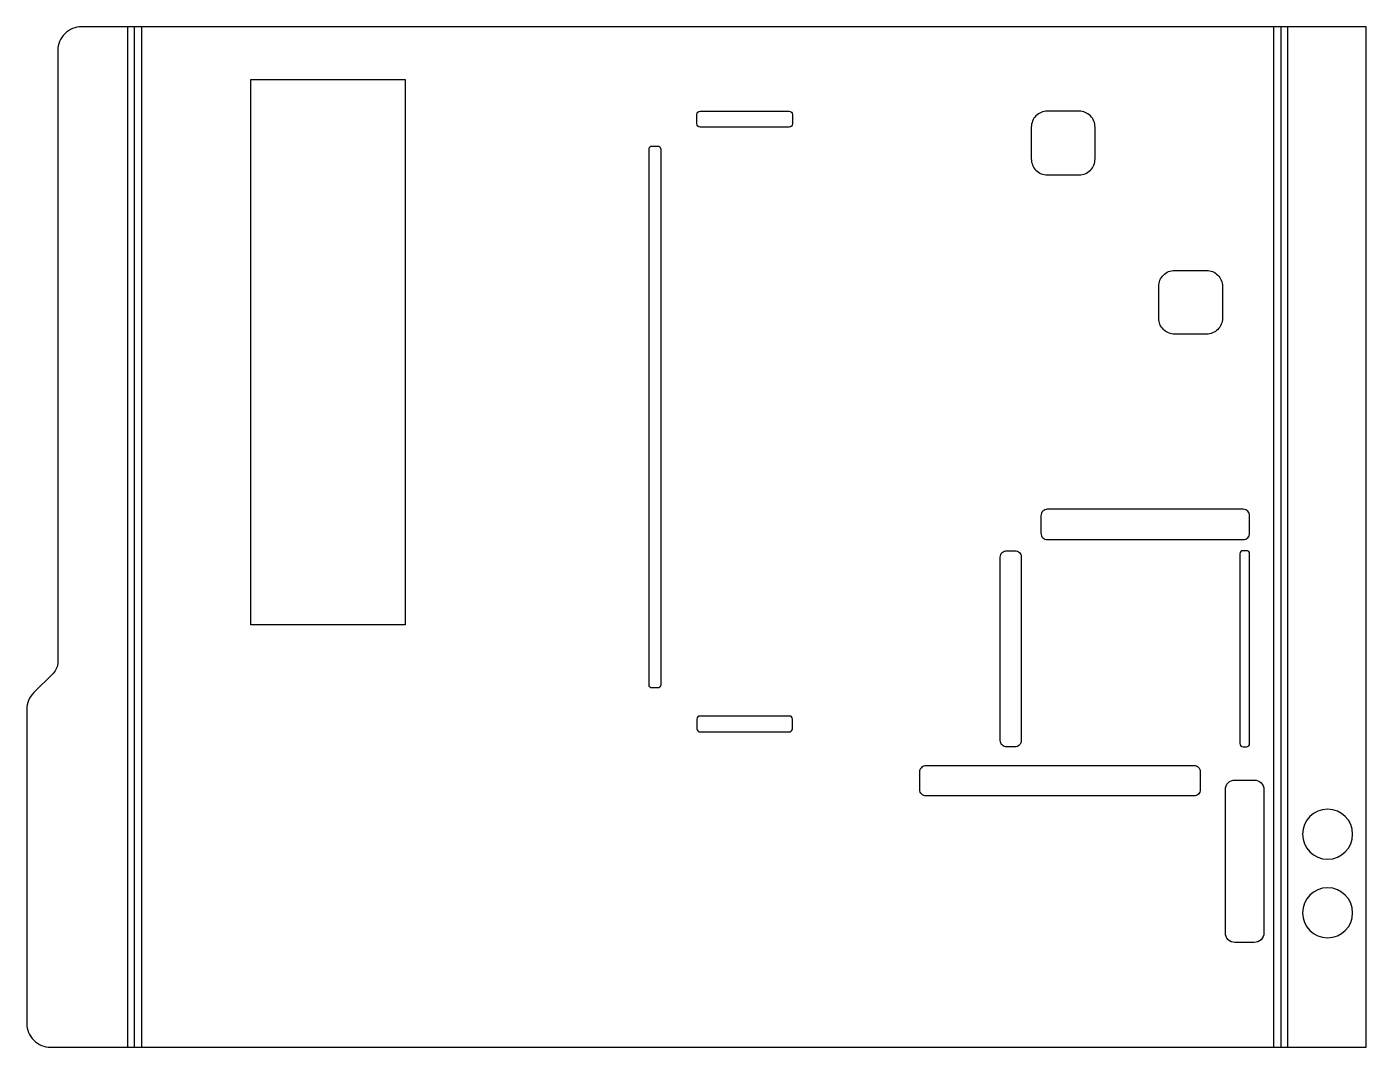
# Model space of a CAD drawing. Header units: inches. Extents: x -0.7 to 41.3, y 0 to 32.
import ezdxf

# ---------------------------------------------------------------- set-up
doc = ezdxf.new("R2010")
doc.units = ezdxf.units.IN

msp = doc.modelspace()

# ---------------------------------------------------------------- linework, layer by layer
at = {"layer": 'BEND'}
for p, q in [((2.635, 0), (2.635, 32.038)), ((38.61, 32.038), (38.61, 0))]:
    msp.add_line(p, q, dxfattribs=at)
at = {"layer": 'BEND_EXTENT'}
for p, q in [((2.423, 0), (2.423, 32.038)), ((2.847, 32.038), (2.847, 0)), ((38.398, 0), (38.398, 32.038)), ((38.822, 32.038), (38.822, 0))]:
    msp.add_line(p, q, dxfattribs=at)
at = {"layer": 'INTERIOR_PROFILES'}
msp.add_lwpolyline([(11.126, 30.388), (11.126, 13.258), (6.286, 13.258), (6.286, 30.388)], close=True, dxfattribs=at)
for points in [[(20.282, 28.988), (20.282, 29.288, -0.414214), (20.382, 29.388), (23.182, 29.388, -0.414214), (23.282, 29.288), (23.282, 28.988, -0.414214), (23.182, 28.888), (20.382, 28.888, -0.414214)], [(30.782, 27.888, 0.414214), (31.282, 27.388), (32.282, 27.388, 0.414214), (32.782, 27.888), (32.782, 28.888, 0.414214), (32.282, 29.388), (31.282, 29.388, 0.414214), (30.782, 28.888)], [(18.882, 28.294), (19.051, 28.294, -0.414214), (19.151, 28.194), (19.151, 11.381, -0.414214), (19.051, 11.281), (18.882, 11.281, -0.414214), (18.782, 11.381), (18.782, 28.194, -0.414214)], [(35.282, 24.388), (36.282, 24.388, -0.414214), (36.782, 23.888), (36.782, 22.888, -0.414214), (36.282, 22.388), (35.282, 22.388, -0.414214), (34.782, 22.888), (34.782, 23.888, -0.414214)], [(37.434, 15.936, 0.414214), (37.634, 16.136), (37.634, 16.688, 0.414214), (37.434, 16.888), (31.282, 16.888, 0.414214), (31.082, 16.688), (31.082, 16.136, 0.414214), (31.282, 15.936)], [(30.007, 15.59), (30.267, 15.59, -0.414214), (30.467, 15.39), (30.467, 9.631, -0.414214), (30.267, 9.431), (30.007, 9.431, -0.414214), (29.807, 9.631), (29.807, 15.39, -0.414214)], [(37.43, 15.59, 0.414214), (37.33, 15.49), (37.33, 9.531, 0.414214), (37.43, 9.431), (37.534, 9.431, 0.414214), (37.634, 9.531), (37.634, 15.49, 0.414214), (37.534, 15.59)], [(20.382, 10.399, 0.414214), (20.282, 10.299), (20.282, 9.999, 0.414214), (20.382, 9.899), (23.182, 9.899, 0.414214), (23.282, 9.999), (23.282, 10.299, 0.414214), (23.182, 10.399)], [(36.084, 8.646), (36.084, 8.088, -0.414214), (35.884, 7.888), (27.482, 7.888, -0.414214), (27.282, 8.088), (27.282, 8.646, -0.414214), (27.482, 8.846), (35.884, 8.846, -0.414214)], [(38.082, 8.088), (38.082, 3.588, -0.414214), (37.782, 3.288), (37.173, 3.288, -0.414214), (36.873, 3.588), (36.873, 8.088, -0.414214), (37.173, 8.388), (37.782, 8.388, -0.414214)]]:
    msp.add_lwpolyline(points, format="xyb", close=True, dxfattribs=at)
at = {"layer": 'INTERIOR_PROFILES', "extrusion": (0, 0, -1)}
for centre in [(-40.083, 6.688), (-40.083, 4.222)]:
    msp.add_circle(centre, 0.785, dxfattribs=at)
at = {"layer": 'OUTER_PROFILES'}
msp.add_lwpolyline([(41.294, 32.038), (0.973, 32.038, 0.414214), (0.223, 31.288), (0.223, 12.092, -0.198912), (0.076, 11.738), (-0.53, 11.132, 0.198912), (-0.75, 10.601), (-0.75, 0.75, 0.414214), (0, 0), (41.294, 0)], format="xyb", close=True, dxfattribs=at)

doc.saveas('drawing.dxf')
